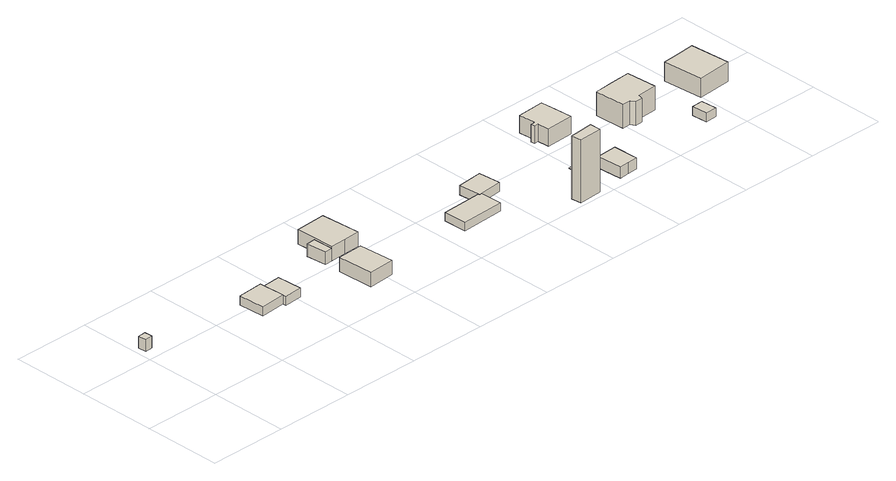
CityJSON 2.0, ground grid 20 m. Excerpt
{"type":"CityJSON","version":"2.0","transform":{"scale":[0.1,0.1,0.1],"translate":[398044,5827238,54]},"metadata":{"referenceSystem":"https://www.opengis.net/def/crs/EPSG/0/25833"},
"CityObjects":{
"building1":{"type":"Building","attributes":{"Gemeindeschluessel":"11000011","BezugspunktDach":"2200","function":"51009_1610","measuredHeight":3,"storeysAboveGround":0},"address":[{"country":"Germany","locality":"Berlin"}],"geometry":[{"type":"Solid","lod":"1","boundaries":[[[[0,1,2,3]],[[4,5,6,7]],[[4,7,3,2]],[[5,4,2,1]],[[6,5,1,0]],[[7,6,0,3]]]]}]},
"building2":{"type":"Building","attributes":{"Gemeindeschluessel":"11000011","BezugspunktDach":"2200","function":"31001_2143","measuredHeight":2.38,"storeysAboveGround":1},"address":[{"country":"Germany","locality":"Berlin","thoroughfareNumber":"21 (1)","thoroughfareName":"Florentinestraße"}],"geometry":[{"type":"Solid","lod":"1","boundaries":[[[[8,9,10,11]],[[12,13,14,15]],[[12,15,11,10]],[[13,12,10,9]],[[14,13,9,8]],[[15,14,8,11]]]]}]},
"building3":{"type":"Building","attributes":{"Gemeindeschluessel":"11000011","BezugspunktDach":"2200","function":"31001_2463","measuredHeight":2.27,"storeysAboveGround":1},"address":[{"country":"Germany","locality":"Berlin","thoroughfareNumber":"22 (1)","thoroughfareName":"Florentinestraße"}],"geometry":[{"type":"Solid","lod":"1","boundaries":[[[[16,17,18,19]],[[20,21,22,23]],[[20,23,19,18]],[[21,20,18,17]],[[22,21,17,16]],[[23,22,16,19]]]]}]},
"building4":{"type":"Building","attributes":{"Gemeindeschluessel":"11000011","BezugspunktDach":"2200","function":"31001_1313","measuredHeight":4.13,"storeysAboveGround":1},"address":[{"country":"Germany","locality":"Berlin","thoroughfareNumber":"23 (1)","thoroughfareName":"Florentinestraße"}],"geometry":[{"type":"Solid","lod":"1","boundaries":[[[[24,25,26,27]],[[28,29,30,31]],[[28,31,27,26]],[[29,28,26,25]],[[30,29,25,24]],[[31,30,24,27]]]]}]},
"building5":{"type":"Building","attributes":{"Gemeindeschluessel":"11000011","function":"31001_1010"},"address":[{"country":"Germany","locality":"Berlin","thoroughfareNumber":"23","thoroughfareName":"Florentinestraße"}],"children":["building5-1","building5-2"]},
"building5-1":{"type":"BuildingPart","attributes":{"BezugspunktDach":"2200","measuredHeight":4.12,"storeysAboveGround":1},"parents":["building5"],"geometry":[{"type":"MultiSurface","lod":"1","boundaries":[[[32,33,34,35,36,37]],[[38,39,40,41,42,43]],[[38,43,37,36]],[[39,38,36,35]],[[40,39,35,34]],[[41,40,34,33]],[[42,41,33,32]],[[43,42,44,45,46,32,37]],[[46,45,44,42]]]}]},
"building5-2":{"type":"BuildingPart","attributes":{"BezugspunktDach":"2200","measuredHeight":3.1,"storeysAboveGround":1},"parents":["building5"],"geometry":[{"type":"Solid","lod":"1","boundaries":[[[[47,46,45,48]],[[44,42,49,50]],[[44,50,48,45]],[[49,42,46,47]],[[50,49,47,48]],[[44,45,46,42]]]]}]},
"building6":{"type":"Building","attributes":{"Gemeindeschluessel":"11000011","BezugspunktDach":"2200","function":"31001_2143","measuredHeight":2.15,"storeysAboveGround":1},"address":[{"country":"Germany","locality":"Berlin","thoroughfareNumber":"24 (2)","thoroughfareName":"Florentinestraße"}],"geometry":[{"type":"Solid","lod":"1","boundaries":[[[[51,52,53,54,55,56]],[[57,58,59,60,61,62]],[[57,62,56,55]],[[58,57,55,54]],[[59,58,54,53]],[[60,59,53,52]],[[61,60,52,51]],[[62,61,51,56]]]]}]},
"building7":{"type":"Building","attributes":{"Gemeindeschluessel":"11000011","BezugspunktDach":"2200","function":"31001_2143","measuredHeight":2.35,"storeysAboveGround":1},"address":[{"country":"Germany","locality":"Berlin","thoroughfareNumber":"24 (1)","thoroughfareName":"Florentinestraße"}],"geometry":[{"type":"Solid","lod":"1","boundaries":[[[[55,54,53,63,64,65]],[[66,67,68,69,70,71]],[[66,71,65,64]],[[67,66,64,63]],[[68,67,63,53]],[[69,68,53,54]],[[70,69,54,55]],[[71,70,55,65]]]]}]},
"building8":{"type":"Building","attributes":{"Gemeindeschluessel":"11000011","BezugspunktDach":"2200","function":"31001_2143","measuredHeight":15.79,"storeysAboveGround":1},"address":[{"country":"Germany","locality":"Berlin","thoroughfareNumber":"25 (1)","thoroughfareName":"Florentinestraße"}],"geometry":[{"type":"Solid","lod":"1","boundaries":[[[[72,73,74,75,76]],[[77,78,79,80,81]],[[77,81,76,75]],[[78,77,75,74]],[[79,78,74,73]],[[80,79,73,72]],[[81,80,72,76]]]]}]},
"building9":{"type":"Building","attributes":{"Gemeindeschluessel":"11000011","BezugspunktDach":"2200","function":"31001_2143","measuredHeight":0.22,"storeysAboveGround":1},"address":[{"country":"Germany","locality":"Berlin","thoroughfareNumber":"26 (2)","thoroughfareName":"Florentinestraße"}],"geometry":[{"type":"Solid","lod":"1","boundaries":[[[[82,83,84,85,86]],[[87,88,89,90,91]],[[87,91,86,85]],[[88,87,85,84]],[[89,88,84,83]],[[90,89,83,82]],[[91,90,82,86]]]]}]},
"building10":{"type":"Building","attributes":{"Gemeindeschluessel":"11000011","BezugspunktDach":"2200","function":"31001_1313","measuredHeight":3.45,"storeysAboveGround":1},"address":[{"country":"Germany","locality":"Berlin","thoroughfareNumber":"26 (1)","thoroughfareName":"Florentinestraße"}],"geometry":[{"type":"Solid","lod":"1","boundaries":[[[[92,93,94,95,96]],[[97,98,99,100,101]],[[97,101,96,95]],[[98,97,95,94]],[[99,98,94,93]],[[100,99,93,92]],[[101,100,92,96]]]]}]},
"building11":{"type":"Building","attributes":{"Gemeindeschluessel":"11000011","BezugspunktDach":"2200","function":"31001_1010","measuredHeight":4.85,"storeysAboveGround":1},"address":[{"country":"Germany","locality":"Berlin","thoroughfareNumber":"26","thoroughfareName":"Florentinestraße"}],"geometry":[{"type":"Solid","lod":"1","boundaries":[[[[102,103,104,105,106,107,108,109,110,111]],[[112,113,114,115,116,117,118,119,120,121]],[[112,121,111,110]],[[113,112,110,109]],[[114,113,109,108]],[[115,114,108,107]],[[116,115,107,106]],[[117,116,106,105]],[[118,117,105,104]],[[119,118,104,103]],[[120,119,103,102]],[[121,120,102,111]]]]}]},
"building12":{"type":"Building","attributes":{"Gemeindeschluessel":"11000011","BezugspunktDach":"2200","function":"31001_1010","measuredHeight":8.39,"storeysAboveGround":1},"address":[{"country":"Germany","locality":"Berlin","thoroughfareNumber":"27A","thoroughfareName":"Florentinestraße"}],"geometry":[{"type":"Solid","lod":"1","boundaries":[[[[122,123,124,125,126,127,128,129,130]],[[131,132,133,134,135,136,137,138,139]],[[131,139,130,129]],[[132,131,129,128]],[[133,132,128,127]],[[134,133,127,126]],[[135,134,126,125]],[[136,135,125,124]],[[137,136,124,123]],[[138,137,123,122]],[[139,138,122,130]]]]}]},
"building13":{"type":"Building","attributes":{"Gemeindeschluessel":"11000011","BezugspunktDach":"2200","function":"31001_2143","measuredHeight":2.24,"storeysAboveGround":1},"address":[{"country":"Germany","locality":"Berlin","thoroughfareNumber":"3 (1)","thoroughfareName":"An der Margaretenhöhe"}],"geometry":[{"type":"Solid","lod":"1","boundaries":[[[[140,141,142,143]],[[144,145,146,147]],[[144,147,143,142]],[[145,144,142,141]],[[146,145,141,140]],[[147,146,140,143]]]]}]},
"building14":{"type":"Building","attributes":{"Gemeindeschluessel":"11000011","BezugspunktDach":"2200","function":"31001_1010","measuredHeight":5.79,"storeysAboveGround":1},"address":[{"country":"Germany","locality":"Berlin","thoroughfareNumber":"3","thoroughfareName":"An der Margaretenhöhe"}],"geometry":[{"type":"Solid","lod":"1","boundaries":[[[[148,149,150,151,152]],[[153,154,155,156,157]],[[153,157,152,151]],[[154,153,151,150]],[[155,154,150,149]],[[156,155,149,148]],[[157,156,148,152]]]]}]}
},
"vertices":[
[5,218,49],[24,219,49],[23,239,49],[3,238,49],[23,239,19],[24,219,19],[5,218,19],[3,238,19],
[289,148,39],[355,153,39],[351,219,39],[286,215,39],[351,219,16],[355,153,16],[289,148,16],[286,215,16],
[356,146,38],[402,148,38],[399,212,38],[352,209,38],[399,212,15],[402,148,15],[356,146,15],[352,209,15],
[538,71,52],[606,75,52],[600,165,52],[534,163,52],[600,165,16],[606,75,16],[538,71,16],[534,163,16],
[553,205,53],[594,206,53],[635,208,53],[628,309,53],[589,307,53],[550,305,53],[589,307,17],[628,309,17],[635,208,17],[594,206,17],[553,205,17],[550,305,17],[552,257,17],[552,257,48],[553,205,48],
[532,204,48],[528,255,48],[532,204,17],[528,255,17],
[842,92,38],[954,96,38],[952,152,38],[945,151,38],[945,155,38],[841,151,38],[945,155,17],[945,151,17],[952,152,17],[954,96,17],[842,92,17],[841,151,17],
[1011,157,38],[1006,214,38],[941,208,38],[1006,214,15],[1011,157,15],[952,152,15],[945,151,15],[945,155,15],[941,208,15],
[1109,7,168],[1169,10,168],[1168,38,168],[1122,34,168],[1106,33,168],[1122,34,10],[1168,38,10],[1169,10,10],[1109,7,10],[1106,33,10],
[1189,104,13],[1190,81,13],[1215,82,13],[1211,127,13],[1188,125,13],[1211,127,11],[1215,82,11],[1190,81,11],[1189,104,11],[1188,125,11],
[1240,20,38],[1266,22,38],[1291,23,38],[1289,87,38],[1236,84,38],[1289,87,10],[1291,23,10],[1266,22,10],[1240,20,10],[1236,84,10],
[1212,253,52],[1223,254,52],[1225,224,52],[1295,227,52],[1292,269,52],[1289,311,52],[1219,307,52],[1222,266,52],[1222,264,52],[1210,263,52],[1222,264,8],[1222,266,8],[1219,307,8],[1289,311,8],[1292,269,8],[1295,227,8],[1225,224,8],[1223,254,8],[1212,253,8],[1210,263,8],
[1389,163,69],[1410,164,69],[1417,152,69],[1436,153,69],[1440,166,69],[1491,169,69],[1486,247,69],[1435,244,69],[1385,241,69],[1435,244,9],[1486,247,9],[1491,169,9],[1440,166,9],[1436,153,9],[1417,152,9],[1410,164,9],[1389,163,9],[1385,241,9],
[1536,58,30],[1566,59,30],[1563,99,30],[1534,98,30],[1563,99,8],[1566,59,8],[1536,58,8],[1534,98,8],
[1599,138,55],[1688,145,55],[1680,248,55],[1635,244,55],[1591,241,55],[1635,244,7],[1680,248,7],[1688,145,7],[1599,138,7],[1591,241,7]
]}
